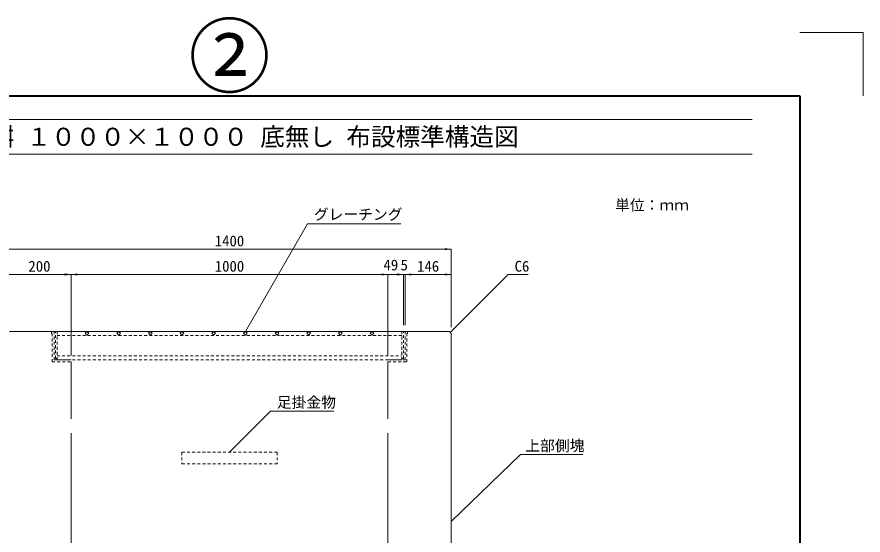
# Model space of a CAD drawing. Units: millimetres at full size; some dimension numbers follow another scale. Extents: x 77366 to 88266, y -325 to 5664.
# Drawn here: x 85595 to 88266, y 4027 to 5664 of the extents above; entities that cross this region are included whole.
import ezdxf
from ezdxf.enums import TextEntityAlignment as Align

# ---------------------------------------------------------------- set-up
doc = ezdxf.new("R2010")
doc.units = ezdxf.units.MM
doc.header["$LTSCALE"] = 30
doc.linetypes.add('DASHED', pattern=[7.5, 6, -1.5])
doc.linetypes.add('USER2', pattern=[0.54, 0.3, -0.24])
for name, color, linetype, lineweight in [('Defpoints_2', 8, 'Continuous', 0), ('ステップ', 7, 'USER2', 9), ('図枠', 7, 'Continuous', 5), ('寸法線', 7, 'Continuous', 13), ('引出線', 4, 'Continuous', 13), ('本体', 2, 'Continuous', 20), ('補助線', 1, 'Continuous', 13), ('ｲﾝｻｰﾄ', 3, 'USER2', 5), ('ｸﾞﾚｰﾁﾝｸﾞ', 7, 'USER2', 9)]:
    doc.layers.add(name, color=color, linetype=linetype, lineweight=lineweight)
doc.styles.add('ＭＳ ゴシック', font='')
doc.styles.get('ＭＳ ゴシック').set_extended_font_data('MS Gothic')

# ---------------------------------------------------------------- blocks, each defined once
blk = doc.blocks.new('filled_arrow')
at = {"color": 0, "linetype": 'Continuous', "lineweight": -2}
blk.add_solid([(7.5, 1.25), (0, 0), (7.5, -1.25)], dxfattribs=at)

msp = doc.modelspace()

# ---------------------------------------------------------------- linework, layer by layer
at = {"layer": 'Defpoints_2', "color": 7, "lineweight": 13}
for p, q in [((88065.8, 5614.64), (88265.8, 5614.64)), ((88265.8, 5614.64), (88265.8, 5414.64))]:
    msp.add_line(p, q, dxfattribs=at)
at = {"layer": 'ステップ'}
for p, q in [((86115.8, 4288.62), (86115.8, 4251.62)), ((86115.8, 4288.62), (86415.8, 4288.62)), ((86415.8, 4288.62), (86415.8, 4251.62)), ((86115.8, 4251.62), (86415.8, 4251.62))]:
    msp.add_line(p, q, dxfattribs=at)
at = {"layer": '図枠', "lineweight": 40}
for p, q in [((84465.8, 5414.64), (88065.8, 5414.64)), ((88065.8, 5414.64), (88065.8, -125.36))]:
    msp.add_line(p, q, dxfattribs=at)
at = {"layer": '図枠', "lineweight": 13}
for p, q in [((84615.8, 5340.12), (87915.8, 5340.12)), ((84615.8, 5230.12), (87915.8, 5230.12))]:
    msp.add_line(p, q, dxfattribs=at)
at = {"layer": '寸法線'}
for p, q in [((86965.8, 4930.12), (85565.8, 4930.12)), ((86965.8, 4684.12), (86965.8, 4930.12)), ((85565.8, 4850.12), (85765.8, 4850.12)), ((85765.8, 4594.12), (85765.8, 4850.12)), ((85765.8, 4850.12), (86765.8, 4850.12)), ((85765.8, 4594.12), (85765.8, 4850.12)), ((86814.8, 4850.12), (86725.8, 4850.12)), ((86765.8, 4594.12), (86765.8, 4850.12)), ((86765.8, 4594.12), (86765.8, 4850.12)), ((86859.8, 4850.12), (86774.8, 4850.12)), ((86814.8, 4690.12), (86814.8, 4850.12)), ((86814.8, 4690.12), (86814.8, 4850.12)), ((86819.8, 4850.12), (86965.8, 4850.12)), ((86819.8, 4690.12), (86819.8, 4850.12)), ((86819.8, 4690.12), (86819.8, 4850.12)), ((86965.8, 4684.12), (86965.8, 4850.12))]:
    msp.add_line(p, q, dxfattribs=at)
at = {"layer": '引出線'}
for points in [[(86315.8, 4670.12), (86512.09, 5010.12), (86806.21, 5010.12)], [(86962.8, 4667.12), (87145.8, 4850.12), (87208.19, 4850.12)], [(86265.8, 4288.62), (86395.36, 4418.19), (86595.36, 4418.19)], [(86965.8, 4070.12), (87184.64, 4281.17), (87381.28, 4281.17)]]:
    msp.add_lwpolyline(points, dxfattribs=at)
at = {"layer": '本体'}
for p, q in [((85571.8, 4670.12), (86959.8, 4670.12)), ((86959.8, 4670.12), (86965.8, 4664.12)), ((86965.8, 4664.12), (86965.8, 2670.12))]:
    msp.add_line(p, q, dxfattribs=at)
at = {"layer": '本体', "linetype": 'DASHED', "lineweight": 9}
for p, q in [((85765.8, 4574.12), (85765.8, 4170.12)), ((86765.8, 4574.12), (86765.8, 4170.12)), ((85765.8, 4170.12), (85765.8, 3270.12)), ((86765.8, 4170.12), (86765.8, 3270.12))]:
    msp.add_line(p, q, dxfattribs=at)
at = {"layer": 'ｲﾝｻｰﾄ'}
for p, q in [((85704.3, 4670.12), (85704.3, 4663.12)), ((86827.3, 4670.12), (86827.3, 4663.12))]:
    msp.add_line(p, q, dxfattribs=at)
at = {"layer": 'ｸﾞﾚｰﾁﾝｸﾞ'}
for p, q in [((85705.8, 4574.12), (85705.8, 4670.12)), ((85711.8, 4580.12), (85711.8, 4670.12)), ((85716.8, 4670.12), (86814.8, 4670.12)), ((85716.8, 4585.12), (85716.8, 4670.12)), ((85721.3, 4580.12), (85721.3, 4670.12)), ((85721.3, 4657.12), (86423.3, 4657.12)), ((85815.8, 4670.12), (85810.14, 4664.47)), ((85810.14, 4664.47), (85815.8, 4658.81)), ((85821.45, 4664.47), (85815.8, 4670.12)), ((85815.8, 4658.81), (85821.45, 4664.47)), ((85915.8, 4670.12), (85910.14, 4664.47)), ((85910.14, 4664.47), (85915.8, 4658.81)), ((85921.45, 4664.47), (85915.8, 4670.12)), ((85915.8, 4658.81), (85921.45, 4664.47)), ((86015.8, 4670.12), (86010.14, 4664.47)), ((86010.14, 4664.47), (86015.8, 4658.81)), ((86021.45, 4664.47), (86015.8, 4670.12)), ((86015.8, 4658.81), (86021.45, 4664.47)), ((86115.8, 4670.12), (86110.14, 4664.47)), ((86110.14, 4664.47), (86115.8, 4658.81)), ((86121.45, 4664.47), (86115.8, 4670.12)), ((86115.8, 4658.81), (86121.45, 4664.47)), ((86210.14, 4664.47), (86215.8, 4670.12)), ((86215.8, 4658.81), (86210.14, 4664.47)), ((86215.8, 4670.12), (86221.45, 4664.47)), ((86221.45, 4664.47), (86215.8, 4658.81)), ((86310.14, 4664.47), (86315.8, 4670.12)), ((86315.8, 4658.81), (86310.14, 4664.47)), ((86315.8, 4670.12), (86321.45, 4664.47)), ((86321.45, 4664.47), (86315.8, 4658.81)), ((86410.14, 4664.47), (86415.8, 4670.12)), ((86415.8, 4658.81), (86410.14, 4664.47)), ((86415.8, 4670.12), (86421.45, 4664.47)), ((86421.45, 4664.47), (86415.8, 4658.81)), ((86427.8, 4657.12), (86810.3, 4657.12)), ((86510.14, 4664.47), (86515.8, 4670.12)), ((86515.8, 4658.81), (86510.14, 4664.47)), ((86515.8, 4670.12), (86521.45, 4664.47)), ((86521.45, 4664.47), (86515.8, 4658.81)), ((86610.14, 4664.47), (86615.8, 4670.12)), ((86615.8, 4658.81), (86610.14, 4664.47)), ((86615.8, 4670.12), (86621.45, 4664.47)), ((86621.45, 4664.47), (86615.8, 4658.81)), ((86710.14, 4664.47), (86715.8, 4670.12)), ((86715.8, 4658.81), (86710.14, 4664.47)), ((86715.8, 4670.12), (86721.45, 4664.47)), ((86721.45, 4664.47), (86715.8, 4658.81)), ((86810.3, 4580.12), (86810.3, 4670.12)), ((86814.8, 4585.12), (86814.8, 4670.12)), ((86819.8, 4580.12), (86819.8, 4670.12)), ((86825.8, 4574.12), (86825.8, 4670.12)), ((85705.8, 4574.12), (85765.8, 4574.12)), ((85711.8, 4580.12), (85765.8, 4580.12)), ((85716.8, 4585.12), (85721.3, 4585.12)), ((85721.3, 4593.12), (86810.3, 4593.12)), ((85721.3, 4585.12), (85721.3, 4580.12)), ((85721.3, 4580.12), (86810.3, 4580.12)), ((86765.8, 4580.12), (86819.8, 4580.12)), ((86765.8, 4574.12), (86825.8, 4574.12)), ((86810.3, 4585.12), (86814.8, 4585.12)), ((86810.3, 4585.12), (86810.3, 4580.12))]:
    msp.add_line(p, q, dxfattribs=at)

# ---------------------------------------------------------------- block references
at = {"layer": '寸法線', "xscale": 2.67, "yscale": 2.67, "rotation": 180}
for p in [(86965.8, 4930.12), (85765.8, 4850.12), (86765.8, 4850.12), (86765.8, 4850.12), (86814.8, 4850.12), (86814.8, 4850.12), (86965.8, 4850.12)]:
    msp.add_blockref('filled_arrow', p, dxfattribs=at)
at = {"layer": '寸法線', "xscale": 2.67, "yscale": 2.67}
for p in [(85765.8, 4850.12), (86819.8, 4850.12), (86819.8, 4850.12)]:
    msp.add_blockref('filled_arrow', p, dxfattribs=at)
at = {"layer": '引出線', "xscale": 0.133, "yscale": 0.133}
for p, rotation in [((86315.8, 4670.12), 60), ((86962.8, 4667.12), 45), ((86265.8, 4288.62), 45), ((86965.8, 4070.12), 44)]:
    msp.add_blockref('filled_arrow', p, dxfattribs=dict(at, rotation=rotation))

# ---------------------------------------------------------------- texts
at = {"layer": '図枠', "style": 'ＭＳ ゴシック'}
for s, height, p in [(' 集水桝 １０００×１０００ 底無し 布設標準構造図 ', 56.96, (86265.8, 5285.12)), ('単位：ｍｍ', 34.18, (87599.53, 5069.42))]:
    msp.add_text(s, height=height, dxfattribs=at).set_placement(p, align=Align.MIDDLE_CENTER)
at = {"layer": '寸法線', "style": 'ＭＳ ゴシック'}
for s, p in [('1400', (86265.8, 4956.12)), ('200', (85665.8, 4876.12)), ('1000', (86265.8, 4876.12)), ('49', (86775.06, 4880.12)), ('5', (86817.3, 4880.12)), ('146', (86892.8, 4876.12))]:
    msp.add_text(s, height=34.18, dxfattribs=at).set_placement(p, align=Align.MIDDLE_CENTER)
at = {"layer": '引出線', "style": 'ＭＳ ゴシック'}
for s, p in [('グレーチング', (86532.09, 5056.98)), ('C6', (87165.8, 4893.32)), ('足掛金物', (86415.36, 4463.4)), ('上部側塊', (87199.64, 4326.38))]:
    msp.add_text(s, height=34.18, dxfattribs=at).set_placement(p, align=Align.TOP_LEFT)
at = {"layer": '補助線', "style": 'ＭＳ ゴシック'}
msp.add_text('②', height=189.9, dxfattribs=at).set_placement((86265.8, 5539.52), align=Align.MIDDLE_CENTER)

doc.saveas('drawing.dxf')
